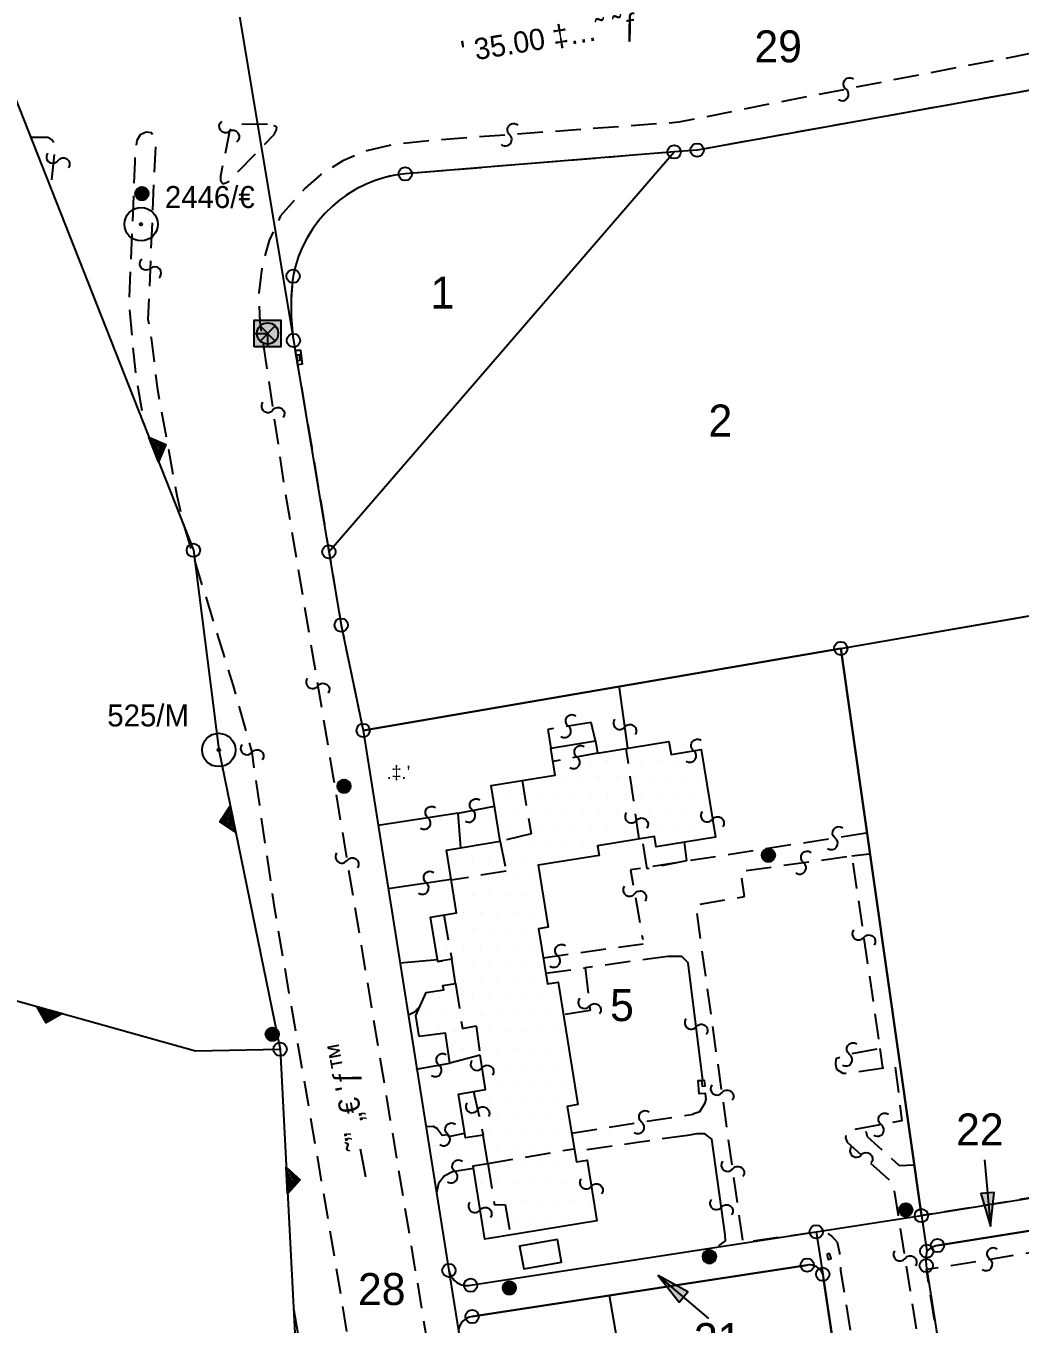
# Model space of a CAD drawing. Extents: x 160399 to 161261, y 619805 to 620526.
# Drawn here: x 160694.3 to 160787.6, y 620161.2 to 620282.9 of the extents above; entities that cross this region are included whole.
import ezdxf
from ezdxf.enums import TextEntityAlignment as Align

# ---------------------------------------------------------------- set-up
doc = ezdxf.new("R2010")
doc.units = 0
doc.header["$LTSCALE"] = 0.3749999999999999
doc.header["$MEASUREMENT"] = 0
doc.linetypes.add('HIDDEN', pattern=[9.524999999999999, 6.35, -3.175])
doc.layers.get('0').update_dxf_attribs({"linetype": 'CONTINUOUS'})
for name, color, linetype in [('FNCP002', 251, 'CONTINUOUS'), ('PCLP001', 7, 'CONTINUOUS'), ('PCLP004', 7, 'CONTINUOUS'), ('PCLP007', 7, 'CONTINUOUS'), ('PCLS001', 2, 'CONTINUOUS'), ('PCLS002', 2, 'CONTINUOUS'), ('PH-BLDH001', 3, 'CONTINUOUS'), ('PH-BLDP001', 3, 'CONTINUOUS'), ('PH-BLDP008', 3, 'CONTINUOUS'), ('PH-BLDP030', 3, 'HIDDEN'), ('PH-BLDP031', 3, 'HIDDEN'), ('PH-ELCS001', 3, 'CONTINUOUS'), ('PH-ELCS102', 3, 'CONTINUOUS'), ('PH-FNCP000', 3, 'CONTINUOUS'), ('PH-FNCP006', 3, 'CONTINUOUS'), ('PH-FNCP007', 3, 'CONTINUOUS'), ('PH-LGTS008', 3, 'CONTINUOUS'), ('PH-PHNS001', 3, 'CONTINUOUS'), ('PH-PHNS006', 3, 'CONTINUOUS'), ('PH-RODP021', 3, 'HIDDEN'), ('PH-RODP023', 3, 'HIDDEN'), ('PH-RODP026', 3, 'HIDDEN'), ('PH-RODP028', 3, 'HIDDEN'), ('RODP021', 251, 'HIDDEN'), ('RODS001', 7, 'CONTINUOUS'), ('SRVS002', 6, 'CONTINUOUS'), ('SRVS007', 2, 'CONTINUOUS'), ('UD_PCLS008', 11, 'CONTINUOUS')]:
    doc.layers.add(name, color=color, linetype=linetype)
doc.styles.add('HEBTXT', font='hebtxt')

# ---------------------------------------------------------------- blocks, each defined once
blk = doc.blocks.new('*X11')
at = {"color": 0}
for p, q in [((160747.86875, 620215.6124999999), (160747.86875, 620215.6124999999)), ((160755.80625, 620215.6124999999), (160755.80625, 620215.6124999999)), ((160745.4875, 620214.025), (160745.4875, 620214.025)), ((160747.075, 620214.025), (160747.075, 620214.025)), ((160748.6625, 620214.025), (160748.6625, 620214.025)), ((160750.25, 620214.025), (160750.25, 620214.025)), ((160751.8375, 620214.025), (160751.8375, 620214.025)), ((160753.425, 620214.025), (160753.425, 620214.025)), ((160755.0125, 620214.025), (160755.0125, 620214.025)), ((160756.6, 620214.025), (160756.6, 620214.025)), ((160758.1875, 620214.025), (160758.1875, 620214.025)), ((160744.69375, 620212.4375), (160744.69375, 620212.4375)), ((160746.28125, 620212.4375), (160746.28125, 620212.4375)), ((160747.86875, 620212.4375), (160747.86875, 620212.4375)), ((160749.45625, 620212.4375), (160749.45625, 620212.4375)), ((160751.04375, 620212.4375), (160751.04375, 620212.4375)), ((160752.63125, 620212.4375), (160752.63125, 620212.4375)), ((160754.21875, 620212.4375), (160754.21875, 620212.4375)), ((160755.80625, 620212.4375), (160755.80625, 620212.4375)), ((160757.39375, 620212.4375), (160757.39375, 620212.4375)), ((160758.98125, 620212.4375), (160758.98125, 620212.4375)), ((160740.725, 620210.85), (160740.725, 620210.85)), ((160742.3125, 620210.85), (160742.3125, 620210.85)), ((160743.9, 620210.85), (160743.9, 620210.85)), ((160745.4875, 620210.85), (160745.4875, 620210.85)), ((160747.075, 620210.85), (160747.075, 620210.85)), ((160748.6625, 620210.85), (160748.6625, 620210.85)), ((160750.25, 620210.85), (160750.25, 620210.85)), ((160751.8375, 620210.85), (160751.8375, 620210.85)), ((160753.425, 620210.85), (160753.425, 620210.85)), ((160755.0125, 620210.85), (160755.0125, 620210.85)), ((160756.5999999999, 620210.85), (160756.5999999999, 620210.85)), ((160758.1874999999, 620210.85), (160758.1874999999, 620210.85)), ((160739.93125, 620209.2625), (160739.93125, 620209.2625)), ((160741.51875, 620209.2625), (160741.51875, 620209.2625)), ((160743.10625, 620209.2625), (160743.10625, 620209.2625)), ((160744.69375, 620209.2625), (160744.69375, 620209.2625)), ((160746.28125, 620209.2625), (160746.28125, 620209.2625)), ((160747.86875, 620209.2625), (160747.86875, 620209.2625)), ((160749.45625, 620209.2625), (160749.45625, 620209.2625)), ((160751.04375, 620209.2625), (160751.04375, 620209.2625)), ((160752.6312499999, 620209.2625), (160752.6312499999, 620209.2625)), ((160754.2187499999, 620209.2625), (160754.2187499999, 620209.2625)), ((160755.8062499999, 620209.2625), (160755.8062499999, 620209.2625)), ((160757.3937499999, 620209.2625), (160757.3937499999, 620209.2625)), ((160758.9812499999, 620209.2625), (160758.9812499999, 620209.2625)), ((160740.725, 620207.6749999999), (160740.725, 620207.6749999999)), ((160742.3125, 620207.6749999999), (160742.3125, 620207.6749999999)), ((160743.9, 620207.6749999999), (160743.9, 620207.6749999999)), ((160745.4875, 620207.6749999999), (160745.4875, 620207.6749999999)), ((160747.075, 620207.6749999999), (160747.075, 620207.6749999999)), ((160748.6624999999, 620207.6749999999), (160748.6624999999, 620207.6749999999)), ((160750.2499999999, 620207.6749999999), (160750.2499999999, 620207.6749999999)), ((160751.8374999999, 620207.6749999999), (160751.8374999999, 620207.6749999999)), ((160753.4249999999, 620207.6749999999), (160753.4249999999, 620207.6749999999)), ((160755.0124999999, 620207.6749999999), (160755.0124999999, 620207.6749999999)), ((160756.5999999999, 620207.6749999999), (160756.5999999999, 620207.6749999999)), ((160758.1874999999, 620207.6749999999), (160758.1874999999, 620207.6749999999)), ((160759.7749999999, 620207.6749999999), (160759.7749999999, 620207.6749999999)), ((160738.34375, 620206.0875), (160738.34375, 620206.0875)), ((160739.93125, 620206.0875), (160739.93125, 620206.0875)), ((160741.51875, 620206.0875), (160741.51875, 620206.0875)), ((160743.10625, 620206.0875), (160743.10625, 620206.0875)), ((160744.69375, 620206.0875), (160744.69375, 620206.0875)), ((160746.28125, 620206.0875), (160746.28125, 620206.0875)), ((160747.86875, 620206.0875), (160747.86875, 620206.0875)), ((160749.45625, 620206.0875), (160749.45625, 620206.0875)), ((160755.80625, 620206.0875), (160755.80625, 620206.0875)), ((160735.9625, 620204.5), (160735.9625, 620204.5)), ((160737.55, 620204.5), (160737.55, 620204.5)), ((160739.1375, 620204.5), (160739.1375, 620204.5)), ((160740.725, 620204.5), (160740.725, 620204.5)), ((160742.3125, 620204.5), (160742.3125, 620204.5)), ((160743.9, 620204.5), (160743.9, 620204.5)), ((160745.4875, 620204.5), (160745.4875, 620204.5)), ((160736.75625, 620202.9125), (160736.75625, 620202.9125)), ((160738.34375, 620202.9125), (160738.34375, 620202.9125)), ((160739.93125, 620202.9125), (160739.93125, 620202.9125)), ((160741.51875, 620202.9125), (160741.51875, 620202.9125)), ((160743.10625, 620202.9125), (160743.10625, 620202.9125)), ((160735.9625, 620201.325), (160735.9625, 620201.325)), ((160737.55, 620201.325), (160737.55, 620201.325)), ((160739.1375, 620201.325), (160739.1375, 620201.325)), ((160740.725, 620201.325), (160740.725, 620201.325)), ((160742.3125, 620201.325), (160742.3125, 620201.325)), ((160743.9, 620201.325), (160743.9, 620201.325)), ((160736.75625, 620199.7374999999), (160736.75625, 620199.7374999999)), ((160738.34375, 620199.7374999999), (160738.34375, 620199.7374999999)), ((160739.93125, 620199.7374999999), (160739.93125, 620199.7374999999)), ((160741.51875, 620199.7374999999), (160741.51875, 620199.7374999999)), ((160743.10625, 620199.7374999999), (160743.10625, 620199.7374999999)), ((160734.375, 620198.15), (160734.375, 620198.15)), ((160735.9625, 620198.15), (160735.9625, 620198.15)), ((160737.55, 620198.15), (160737.55, 620198.15)), ((160739.1375, 620198.15), (160739.1375, 620198.15)), ((160740.725, 620198.15), (160740.725, 620198.15)), ((160742.3125, 620198.15), (160742.3125, 620198.15)), ((160735.16875, 620196.5625), (160735.16875, 620196.5625)), ((160736.75625, 620196.5625), (160736.75625, 620196.5625)), ((160738.34375, 620196.5625), (160738.34375, 620196.5625)), ((160739.93125, 620196.5625), (160739.93125, 620196.5625)), ((160741.51875, 620196.5625), (160741.51875, 620196.5625)), ((160743.10625, 620196.5625), (160743.10625, 620196.5625)), ((160735.9625, 620194.975), (160735.9625, 620194.975)), ((160737.55, 620194.975), (160737.55, 620194.975)), ((160739.1375, 620194.975), (160739.1375, 620194.975)), ((160740.725, 620194.975), (160740.725, 620194.975)), ((160742.3125, 620194.975), (160742.3125, 620194.975)), ((160743.9, 620194.975), (160743.9, 620194.975)), ((160736.75625, 620193.3875), (160736.75625, 620193.3875)), ((160738.34375, 620193.3875), (160738.34375, 620193.3875)), ((160739.93125, 620193.3875), (160739.93125, 620193.3875)), ((160741.51875, 620193.3875), (160741.51875, 620193.3875)), ((160743.10625, 620193.3875), (160743.10625, 620193.3875)), ((160734.375, 620191.7999999999), (160734.375, 620191.7999999999)), ((160735.9625, 620191.7999999999), (160735.9625, 620191.7999999999)), ((160737.55, 620191.7999999999), (160737.55, 620191.7999999999)), ((160739.1375, 620191.7999999999), (160739.1375, 620191.7999999999)), ((160740.7249999999, 620191.7999999999), (160740.7249999999, 620191.7999999999)), ((160742.3124999999, 620191.7999999999), (160742.3124999999, 620191.7999999999)), ((160743.8999999999, 620191.7999999999), (160743.8999999999, 620191.7999999999)), ((160745.4874999999, 620191.7999999999), (160745.4874999999, 620191.7999999999)), ((160733.58125, 620190.2125), (160733.58125, 620190.2125)), ((160735.16875, 620190.2125), (160735.16875, 620190.2125)), ((160736.75625, 620190.2125), (160736.75625, 620190.2125)), ((160738.34375, 620190.2125), (160738.34375, 620190.2125)), ((160739.93125, 620190.2125), (160739.93125, 620190.2125)), ((160741.51875, 620190.2125), (160741.51875, 620190.2125)), ((160743.10625, 620190.2125), (160743.10625, 620190.2125)), ((160744.69375, 620190.2125), (160744.69375, 620190.2125)), ((160732.7875, 620188.625), (160732.7875, 620188.625)), ((160734.375, 620188.625), (160734.375, 620188.625)), ((160735.9625, 620188.625), (160735.9625, 620188.625)), ((160737.55, 620188.625), (160737.55, 620188.625)), ((160739.1375, 620188.625), (160739.1375, 620188.625)), ((160740.725, 620188.625), (160740.725, 620188.625)), ((160742.3125, 620188.625), (160742.3125, 620188.625)), ((160743.9, 620188.625), (160743.9, 620188.625)), ((160745.4875, 620188.625), (160745.4875, 620188.625)), ((160736.75625, 620187.0375), (160736.75625, 620187.0375)), ((160738.34375, 620187.0375), (160738.34375, 620187.0375)), ((160739.93125, 620187.0375), (160739.93125, 620187.0375)), ((160741.51875, 620187.0375), (160741.51875, 620187.0375)), ((160743.10625, 620187.0375), (160743.10625, 620187.0375)), ((160744.69375, 620187.0375), (160744.69375, 620187.0375)), ((160746.28125, 620187.0375), (160746.28125, 620187.0375)), ((160739.1375, 620185.45), (160739.1375, 620185.45)), ((160740.725, 620185.45), (160740.725, 620185.45)), ((160742.3125, 620185.45), (160742.3125, 620185.45)), ((160743.9, 620185.45), (160743.9, 620185.45)), ((160745.4875, 620185.45), (160745.4875, 620185.45)), ((160739.93125, 620183.8624999999), (160739.93125, 620183.8624999999)), ((160741.51875, 620183.8624999999), (160741.51875, 620183.8624999999)), ((160743.10625, 620183.8624999999), (160743.10625, 620183.8624999999)), ((160744.6937499999, 620183.8624999999), (160744.6937499999, 620183.8624999999)), ((160746.2812499999, 620183.8624999999), (160746.2812499999, 620183.8624999999)), ((160737.55, 620182.275), (160737.55, 620182.275)), ((160739.1375, 620182.275), (160739.1375, 620182.275)), ((160740.725, 620182.275), (160740.725, 620182.275)), ((160742.3125, 620182.275), (160742.3125, 620182.275)), ((160743.9, 620182.275), (160743.9, 620182.275)), ((160745.4875, 620182.275), (160745.4875, 620182.275)), ((160747.075, 620182.275), (160747.075, 620182.275)), ((160736.75625, 620180.6875), (160736.75625, 620180.6875)), ((160738.34375, 620180.6875), (160738.34375, 620180.6875)), ((160739.93125, 620180.6875), (160739.93125, 620180.6875)), ((160741.51875, 620180.6875), (160741.51875, 620180.6875)), ((160743.10625, 620180.6875), (160743.10625, 620180.6875)), ((160744.69375, 620180.6875), (160744.69375, 620180.6875)), ((160746.28125, 620180.6875), (160746.28125, 620180.6875)), ((160737.55, 620179.1), (160737.55, 620179.1)), ((160739.1375, 620179.1), (160739.1375, 620179.1)), ((160740.725, 620179.1), (160740.725, 620179.1)), ((160742.3125, 620179.1), (160742.3125, 620179.1)), ((160743.9, 620179.1), (160743.9, 620179.1)), ((160745.4875, 620179.1), (160745.4875, 620179.1)), ((160739.93125, 620177.5125), (160739.93125, 620177.5125)), ((160741.51875, 620177.5125), (160741.51875, 620177.5125)), ((160743.10625, 620177.5125), (160743.10625, 620177.5125)), ((160744.69375, 620177.5125), (160744.69375, 620177.5125)), ((160746.28125, 620177.5125), (160746.28125, 620177.5125)), ((160739.1375, 620175.9249999999), (160739.1375, 620175.9249999999)), ((160740.725, 620175.9249999999), (160740.725, 620175.9249999999)), ((160742.3125, 620175.9249999999), (160742.3125, 620175.9249999999)), ((160743.9, 620175.9249999999), (160743.9, 620175.9249999999)), ((160745.4875, 620175.9249999999), (160745.4875, 620175.9249999999)), ((160747.075, 620175.9249999999), (160747.075, 620175.9249999999)), ((160738.34375, 620174.3375), (160738.34375, 620174.3375)), ((160739.93125, 620174.3375), (160739.93125, 620174.3375)), ((160741.51875, 620174.3375), (160741.51875, 620174.3375)), ((160743.10625, 620174.3375), (160743.10625, 620174.3375)), ((160744.69375, 620174.3375), (160744.69375, 620174.3375)), ((160746.28125, 620174.3375), (160746.28125, 620174.3375)), ((160747.86875, 620174.3375), (160747.86875, 620174.3375)), ((160739.1375, 620172.75), (160739.1375, 620172.75)), ((160740.725, 620172.75), (160740.725, 620172.75)), ((160742.3125, 620172.75), (160742.3125, 620172.75)), ((160743.9, 620172.75), (160743.9, 620172.75)), ((160745.4875, 620172.75), (160745.4875, 620172.75)), ((160747.075, 620172.75), (160747.075, 620172.75)), ((160748.6625, 620172.75), (160748.6625, 620172.75)), ((160739.93125, 620171.1625), (160739.93125, 620171.1625)), ((160741.51875, 620171.1625), (160741.51875, 620171.1625)), ((160743.10625, 620171.1625), (160743.10625, 620171.1625)), ((160744.69375, 620171.1625), (160744.69375, 620171.1625)), ((160746.28125, 620171.1625), (160746.28125, 620171.1625)), ((160747.86875, 620171.1625), (160747.86875, 620171.1625)), ((160739.1375, 620169.575), (160739.1375, 620169.575)), ((160740.725, 620169.575), (160740.725, 620169.575))]:
    blk.add_line(p, q, dxfattribs=at)
blk = doc.blocks.new('*X10')
at = {"color": 0}
for p, q in [((-0.5, 0), (0.5, 0)), ((-0.4989909192560522, 0.03175), (0.4989909192560522, 0.03175)), ((-0.4959513585020209, 0.0635), (0.4959513585020208, 0.0635)), ((-0.4908435977987285, 0.09525), (0.4908435977987285, 0.09525)), ((-0.4836021091765419, 0.127), (0.4836021091765419, 0.127)), ((-0.4741291358902129, 0.15875), (0.4741291358902129, 0.15875)), ((-0.4622875187586185, 0.1905), (0.4622875187586185, 0.1905)), ((-0.4478894255282212, 0.22225), (0.4478894255282212, 0.22225)), ((-0.4306785344082057, 0.254), (0.4306785344082057, 0.254)), ((-0.4103010327795922, 0.28575), (0.4103010327795922, 0.28575)), ((-0.3862560679135021, 0.3175), (0.3862560679135021, 0.3175)), ((-0.3578050272145432, 0.34925), (0.3578050272145432, 0.34925)), ((-0.3237885112229895, 0.381), (0.3237885112229895, 0.381)), ((-0.2822010586443644, 0.41275), (0.2822010586443644, 0.41275)), ((-0.2289535979188796, 0.4445), (0.2289535979188796, 0.4445)), ((-0.1522692927021072, 0.47625), (0.1522692927021072, 0.47625)), ((-0.4989909192560522, -0.03175), (0.4989909192560522, -0.03175)), ((-0.4959513585020209, -0.0635), (0.4959513585020208, -0.0635)), ((-0.4908435977987285, -0.09525), (0.4908435977987285, -0.09525)), ((-0.4836021091765419, -0.127), (0.4836021091765419, -0.127)), ((-0.4741291358902129, -0.15875), (0.4741291358902129, -0.15875)), ((-0.4622875187586185, -0.1905), (0.4622875187586185, -0.1905)), ((-0.4478894255282212, -0.22225), (0.4478894255282212, -0.22225)), ((-0.4306785344082057, -0.254), (0.4306785344082057, -0.254)), ((-0.4103010327795922, -0.28575), (0.4103010327795922, -0.28575)), ((-0.3862560679135021, -0.3175), (0.3862560679135021, -0.3175)), ((-0.3578050272145432, -0.34925), (0.3578050272145432, -0.34925)), ((-0.3237885112229895, -0.381), (0.3237885112229895, -0.381)), ((-0.2822010586443644, -0.41275), (0.2822010586443644, -0.41275)), ((-0.2289535979188796, -0.4445), (0.2289535979188796, -0.4445)), ((-0.1522692927021072, -0.47625), (0.1522692927021072, -0.47625))]:
    blk.add_line(p, q, dxfattribs=at)
blk = doc.blocks.new('LGTS008')
blk.add_circle((0, 0), 0.5)
blk.add_blockref('*X10', (0, 0))
at = {"style": 'HEBTXT', "flags": 8}
blk.add_attdef('DESC', text='', height=1.5, dxfattribs=at).set_placement((-3.815126273058195, -0.6481117895361033), align=Align.CENTER)
at = {"style": 'HEBTXT', "flags": 9}
blk.add_attdef('ID', (0, -2.842750834517413), '', height=1.5, dxfattribs=at)
blk = doc.blocks.new('*X8')
at = {"color": 0}
for p, q in [((-0.5, 0), (0.5, 0)), ((-0.4989909192560522, 0.03175), (0.4989909192560522, 0.03175)), ((-0.4959513585020209, 0.0635), (0.4959513585020208, 0.0635)), ((-0.4908435977987285, 0.09525), (0.4908435977987285, 0.09525)), ((-0.4836021091765419, 0.127), (0.4836021091765419, 0.127)), ((-0.4741291358902129, 0.15875), (0.4741291358902129, 0.15875)), ((-0.4622875187586185, 0.1905), (0.4622875187586185, 0.1905)), ((-0.4478894255282212, 0.22225), (0.4478894255282212, 0.22225)), ((-0.4306785344082057, 0.254), (0.4306785344082057, 0.254)), ((-0.4103010327795922, 0.28575), (0.4103010327795922, 0.28575)), ((-0.3862560679135021, 0.3175), (0.3862560679135021, 0.3175)), ((-0.3578050272145432, 0.34925), (0.3578050272145432, 0.34925)), ((-0.3237885112229895, 0.381), (0.3237885112229895, 0.381)), ((-0.2822010586443644, 0.41275), (0.2822010586443644, 0.41275)), ((-0.2289535979188796, 0.4445), (0.2289535979188796, 0.4445)), ((-0.1522692927021072, 0.47625), (0.1522692927021072, 0.47625)), ((-0.4989909192560522, -0.03175), (0.4989909192560522, -0.03175)), ((-0.4959513585020209, -0.0635), (0.4959513585020208, -0.0635)), ((-0.4908435977987285, -0.09525), (0.4908435977987285, -0.09525)), ((-0.4836021091765419, -0.127), (0.4836021091765419, -0.127)), ((-0.4741291358902129, -0.15875), (0.4741291358902129, -0.15875)), ((-0.4622875187586185, -0.1905), (0.4622875187586185, -0.1905)), ((-0.4478894255282212, -0.22225), (0.4478894255282212, -0.22225)), ((-0.4306785344082057, -0.254), (0.4306785344082057, -0.254)), ((-0.4103010327795922, -0.28575), (0.4103010327795922, -0.28575)), ((-0.3862560679135021, -0.3175), (0.3862560679135021, -0.3175)), ((-0.3578050272145432, -0.34925), (0.3578050272145432, -0.34925)), ((-0.3237885112229895, -0.381), (0.3237885112229895, -0.381)), ((-0.2822010586443644, -0.41275), (0.2822010586443644, -0.41275)), ((-0.2289535979188796, -0.4445), (0.2289535979188796, -0.4445)), ((-0.1522692927021072, -0.47625), (0.1522692927021072, -0.47625))]:
    blk.add_line(p, q, dxfattribs=at)
blk = doc.blocks.new('ELCS102')
blk.add_circle((0, 0), 0.5)
blk.add_blockref('*X8', (0, 0))
at = {"style": 'HEBTXT', "flags": 8}
blk.add_attdef('DESC', text='', height=1.5, dxfattribs=at).set_placement((-3.815126273058195, -0.6481117895361033), align=Align.CENTER)
at = {"style": 'HEBTXT', "flags": 9}
blk.add_attdef('ID', (0, -2.842750834517413), '', height=1.5, dxfattribs=at)
blk = doc.blocks.new('PHNS006')
at = {"layer": 'PH-PHNS006', "flags": 128}
blk.add_lwpolyline([(-0.5, -0.3125), (0.5, -0.3125), (0.5, 0.25), (-0.5, 0.25), (-0.5, -0.3125)], dxfattribs=at)
blk = doc.blocks.new('PHNS001')
at = {"layer": 'PH-PHNS001', "flags": 128}
blk.add_lwpolyline([(-0.5, -0.3125), (0.5, -0.3125), (0.5, 0.25), (-0.5, 0.25), (-0.5, -0.3125)], dxfattribs=at)
blk = doc.blocks.new('ELCS001')
for p, q in [((0.5656850000086706, -0.5656850000377744), (-0.5656850000086706, 0.5656850000377744)), ((-0.5656850000086706, -0.5656850000377744), (0.5656850000086706, 0.5656850000377744))]:
    blk.add_line(p, q)
for points in [[(-1, -1), (-1, 1), (1, 1), (1, -1)], [(-1, -1), (-1, 0), (0, 0), (0, -1)]]:
    blk.add_lwpolyline(points, close=True)
blk.add_circle((0, 0), 0.8)
blk.add_solid([(-1, -1), (1, -1), (-1, 1), (1, 1)])
at = {"style": 'HEBTXT', "flags": 8}
blk.add_attdef('DESC', text='', height=1.5, dxfattribs=at).set_placement((-1.473001449834555, 2.18139922444243), align=Align.CENTER)
at = {"style": 'HEBTXT'}
blk.add_attdef('POLE_NUM', (1.279904694791185, 1.919782298966311), '', height=1.5, dxfattribs=at)
at = {"style": 'HEBTXT', "flags": 1}
blk.add_attdef('NOTE', (1.5, -3.645046143908985), '', height=1.5, dxfattribs=at)
blk = doc.blocks.new('PCLS010')
blk.add_lwpolyline([(0.7499960592755787, -0.002431269442663295), (5.749996059275579, -0.002431269442663295), (3.249996059275579, 0.4975687305573367), (3.249996059275579, -0.5024312694426633), (5.749996059275579, -0.002431269442663295)])
blk.add_solid([(3.249996059275579, -0.5024312694426633), (3.249996059275579, 0.4975687305573367), (5.749996059275579, -0.002431269442663295)])
blk = doc.blocks.new('SRVS002')
for radius in [1.25, 0.1]:
    blk.add_circle((0, 0), radius)
blk = doc.blocks.new('PCLS002')
blk.add_lwpolyline([(-0.8485281374238571, -0.8485281374238571, 1), (0, 0, -1), (0.8485281374238571, 0.8485281374238571, -1)], format="xyb")
blk = doc.blocks.new('PCLS008')
at = {"style": 'HEBTXT', "flags": 1}
blk.add_attdef('CAPTION', text='', height=1.5, dxfattribs=at).set_placement((-0.1651017121039331, -14.19119258294813), align=Align.CENTER)
blk = doc.blocks.new('SRVS007')
blk.add_circle((0, 0), 0.5)
at = {"style": 'HEBTXT'}
blk.add_attdef('NAME', text='', height=1.8, dxfattribs=at).set_placement((-0.01061771158461622, -2.996116567604858), align=Align.CENTER)
for tag, flags, p in [('KIND', 1, (1.110223024625157e-16, -6.042079831357224, -0.001)), ('HEIGHT', 1, (1.040834085586084e-16, -7.999999999999998, -0.001)), ('SOURCE-CODE', 9, (1.110223024625157e-16, -9.957920168642774, -0.001)), ('MARK-CODE', 9, (1.110223024625157e-16, -11.91584033728554, -0.0009999999999999998))]:
    blk.add_attdef(tag, text='', height=1.8, dxfattribs=dict(at, flags=flags)).set_placement(p, align=Align.CENTER)
blk = doc.blocks.new('SU93_41L')
for points in [[(-1, 0), (0, 1), (1, 0)], [(-0.7585786437626905, 0.09999999999999998), (-7.317459302679231e-17, 0.8585786437626906), (0.7585786437626905, 0.09999999999999999)], [(-0.5171572875253809, 0.2), (-1.00281491009582e-16, 0.7171572875253809), (0.5171572875253808, 0.2)], [(-0.2757359312880714, 0.3), (-1.006676197321423e-16, 0.5757359312880714), (0.2757359312880712, 0.3)], [(-0.03431457505076198, 0.4), (-1.236166001407265e-16, 0.4343145750507619), (0.03431457505076168, 0.4000000000000001)]]:
    blk.add_lwpolyline(points, close=True)
blk = doc.blocks.new('SU93_41R')
for points in [[(1, 0), (0, -1), (-1, 0)], [(0.7585786437626905, -0.09999999999999998), (7.317459302679231e-17, -0.8585786437626906), (-0.7585786437626905, -0.09999999999999999)], [(0.5171572875253809, -0.2), (1.00281491009582e-16, -0.7171572875253809), (-0.5171572875253808, -0.2)], [(0.2757359312880714, -0.3), (1.006676197321423e-16, -0.5757359312880714), (-0.2757359312880712, -0.3)], [(0.03431457505076198, -0.4), (1.236166001407265e-16, -0.4343145750507619), (-0.03431457505076168, -0.4000000000000001)]]:
    blk.add_lwpolyline(points, close=True)
blk = doc.blocks.new('RODS001')
blk.add_circle((0, 0), 0.001)

msp = doc.modelspace()

# ---------------------------------------------------------------- linework, layer by layer
at = {"layer": 'FNCP002', "flags": 128}
for points in [[(160770.76, 620224.55), (160797.54, 620229.18)], [(160778.32, 620171.34), (160770.76, 620224.55)], [(160736.03, 620164.81), (160758.9, 620168.36)]]:
    msp.add_lwpolyline(points, dxfattribs=at)
for points in [[(160770.76, 620224.55), (160725.95, 620216.86), (160734, 620166.2, 0.2326027866390339)], [(160813.01, 620173.85), (160779.83, 620168.53, 0.1616538981754259)], [(160779.83, 620168.53, 0.1512637142981718), (160778.83, 620168.01, 0.0784771991892039), (160778.78, 620166.66, 0.7635226683468019)], [(160771.2, 620151.62), (160769.13, 620165.42, 0.4755268452306069), (160767.61, 620166.7), (160736.17, 620161.87, 0.367679005145347), (160734.9, 620160.54), (160741.5, 620119.95), (160747.19, 620080.19), (160748.05, 620076.67, 0.1087281700377174)], [(160734, 620166.2, 0.4166901778904316), (160736.03, 620164.81, -1.035224783564615)]]:
    msp.add_lwpolyline(points, format="xyb", dxfattribs=at)
at = {"layer": 'PCLP001', "flags": 128}
msp.add_lwpolyline([(160685.4445468177, 620296.0361275654), (160710.0189877879, 620233.7519359178), (160712.4, 620215.0199999999), (160718.1607802073, 620186.9515514701), (160719.8241622198, 620154.8591664054)], dxfattribs=at)
at = {"layer": 'PCLP004'}
for p, q in [((160712.8107588627, 620293.0420656329), (160719.4110011361, 620253.4339928497)), ((160790.01, 620277.17), (160757.28, 620271.29)), ((160722.7375351402, 620233.6084743314), (160755.1224907225, 620271.114278828)), ((160755.1224907225, 620271.114278828), (160729.9, 620269.06)), ((160757.28, 620271.29), (160755.1224907225, 620271.114278828)), ((160719.4110011361, 620253.4339928497), (160722.7375351402, 620233.6084743314)), ((160722.7375351402, 620233.6084743314), (160723.89, 620226.74)), ((160770.76, 620224.55), (160797.54, 620229.18)), ((160723.89, 620226.74), (160725.95, 620216.86)), ((160725.95, 620216.86), (160770.76, 620224.55)), ((160770.76, 620224.55), (160778.32, 620171.34)), ((160725.95, 620216.86), (160734, 620166.2)), ((160778.32, 620171.34), (160792.27, 620173.61)), ((160768.4538921311, 620169.8260452395), (160778.32, 620171.34)), ((160778.32, 620171.34), (160778.8299999955, 620168.0099999876)), ((160779.8299999941, 620168.5300000006), (160792.7523064239, 620170.6019309878)), ((160736.03, 620164.81), (160768.4538921311, 620169.8260452395)), ((160768.4538921311, 620169.8260452395), (160769.0645987501, 620165.8462054607)), ((160736.17, 620161.87), (160767.61, 620166.7)), ((160734, 620166.2), (160734.9000000001, 620160.54)), ((160769.0645987501, 620165.8462054607), (160771.2, 620151.62)), ((160778.7800000035, 620166.6599999873), (160785.1605563859, 620126.235380228))]:
    msp.add_line(p, q, dxfattribs=at)
for centre, radius, start, end in [((160731.0318724936, 620257.2555730712), 11.85856780815561, 95.4770856600833, 169.2867887574936), ((160740.7186757952, 620256.556694683), 21.53527956906463, 172.2520062965839, 188.3375112361124), ((160783.0791261422, 620167.1766990446), 4.330065065552094, 168.9044727028083, 186.8533351839449), ((160780.1697619384, 620166.6550732222), 1.905462831681286, 100.2713029096372, 134.6775615889408), ((160767.8492307694, 620165.4415865386), 1.280951131325937, 18.4135733305041, 100.7637768622222), ((160735.7041531127, 620166.5114610208), 1.732381539687661, 190.3573984925284, 280.8414489438647), ((160736.3170681666, 620160.4582131042), 1.41942639289813, 95.94714535860099, 176.6968059604548)]:
    msp.add_arc(centre, radius, start, end, dxfattribs=at)
at = {"layer": 'PCLP007'}
msp.add_lwpolyline([(160686.9678730328, 620193.3149142077), (160710.2310307151, 620186.7904890301), (160718.1607802073, 620186.9515514701)], dxfattribs=at)
at = {"layer": 'PH-BLDP001'}
for points in [[(160731.204, 620188.1390000001), (160730.884, 620190.115), (160731.856, 620192.263), (160733.504, 620192.53), (160733.439, 620192.932), (160734.621, 620193.1240000001), (160734.254, 620195.388), (160732.952, 620195.177), (160732.275, 620199.351), (160734.709, 620199.745), (160733.755, 620205.632), (160738.816, 620206.452), (160737.967, 620211.6880000001), (160743.972, 620212.662), (160743.561, 620215.1980000001), (160747.753, 620215.878), (160747.941, 620214.719), (160754.638, 620215.805), (160754.832, 620214.6070000001), (160757.656, 620215.0650000001), (160758.991, 620206.8350000001), (160753.443, 620205.935), (160753.285, 620206.9110000001), (160747.93, 620206.0430000001), (160748.077, 620205.136), (160742.361, 620204.2100000001), (160743.305, 620198.388), (160742.396, 620198.24), (160743.233, 620193.077), (160744.235, 620193.24), (160746.098, 620181.7540000001), (160745.103, 620181.5920000001), (160745.95, 620176.3740000001), (160746.956, 620176.537), (160747.88, 620170.841), (160737.371, 620169.137), (160736.257, 620176.007), (160737.653, 620176.234), (160737.22, 620178.9040000001), (160735.562, 620178.635), (160734.895, 620182.7490000001), (160737.44, 620183.162), (160736.917, 620186.3890000001)], [(160736.925, 620186.392), (160734.074, 620185.6460000001), (160733.676, 620188.464), (160731.204, 620188.1390000001)]]:
    msp.add_lwpolyline(points, dxfattribs=at)
at = {"layer": 'PH-BLDP008'}
msp.add_lwpolyline([(160735.1, 620205.8500000001), (160734.856, 620209.0900000001), (160738.283, 620209.74)], dxfattribs=at)
msp.add_lwpolyline([(160744.17, 620169.1140000001), (160740.631, 620168.483), (160741.013, 620166.3400000001), (160744.553, 620166.9720000001)], close=True, dxfattribs=at)
at = {"layer": 'PH-BLDP030'}
for points in [[(160747.941, 620214.719), (160743.767, 620213.927)], [(160751.86, 620206.68), (160750.624, 620215.1540000001)], [(160740.853, 620212.1560000001), (160741.699, 620207.1540000001), (160738.816, 620206.452)], [(160738.815, 620206.449), (160739.353, 620203.6510000001), (160734.213, 620202.809)], [(160733.517, 620199.552), (160734.254, 620195.388)], [(160734.621, 620193.1240000001), (160735.263, 620188.887), (160736.548, 620189.15), (160736.917, 620186.3890000001)], [(160736.292, 620182.9750000001), (160737.22, 620178.9040000001)], [(160737.653, 620176.234), (160745.747, 620177.622)], [(160737.653, 620176.234), (160738.27, 620172.349), (160739.274, 620172.3770000001), (160739.753, 620169.523)]]:
    msp.add_lwpolyline(points, dxfattribs=at)
at = {"layer": 'PH-BLDP031'}
for points in [[(160747.753, 620215.878), (160747.346, 620217.6020000001), (160743.27, 620216.956), (160743.561, 620215.1980000001)], [(160756.08, 620206.363), (160756.288, 620204.6170000001), (160752.587, 620203.8570000001), (160752.136, 620206.7250000001)], [(160743.067, 620194.1000000001), (160746.764, 620194.588), (160747.243, 620190.5920000001), (160744.733, 620190.169)]]:
    msp.add_lwpolyline(points, dxfattribs=at)
at = {"layer": 'PH-FNCP000'}
for points in [[(160719.573, 620252.5260000001), (160720.068, 620252.5260000001), (160720.216, 620251.221), (160719.808, 620251.16)], [(160750.778, 620215.179), (160749.994, 620220.844)], [(160729.4171329533, 620195.04075088), (160732.92, 620195.3770000001)], [(160732.952, 620195.177), (160733.387, 620195.248)], [(160756.871, 620180.9010000001), (160757.527, 620181.0950000001), (160757.862, 620181.618), (160758.049, 620181.926), (160758.135, 620182.261), (160758.068, 620182.7960000001), (160757.472, 620182.782), (160757.371, 620184.0140000001), (160757.826, 620184.0140000001), (160756.457, 620195.045), (160755.841, 620195.647), (160755.111, 620195.6460000001), (160754.549, 620195.652)], [(160731.291, 620191.0160000001), (160730.756, 620190.4160000001), (160730.1933147422, 620190.1561087153)], [(160730.935, 620185.088), (160734.074, 620185.6460000001)], [(160731.8122661258, 620179.9677761577), (160731.857, 620179.707), (160732.506, 620179.741), (160732.908, 620179.507), (160733.377, 620178.905), (160733.879, 620178.9650000001), (160733.953, 620178.778), (160735.492, 620179.0680000001)]]:
    msp.add_lwpolyline(points, dxfattribs=at)
at = {"layer": 'PH-FNCP006'}
for points in [[(160759.2906970147, 620168.5036831133), (160759.306, 620168.506), (160759.948, 620168.9680000001), (160759.921, 620169.53), (160758.668, 620178.513), (160757.998, 620179.0140000001), (160757.248, 620179.013), (160756.371, 620178.872)], [(160736.295, 620175.773), (160734.338, 620175.452), (160733.549, 620175.0560000001), (160733.012, 620174.3570000001), (160732.832, 620173.493), (160732.8505452854, 620173.4337112845)], [(160749.736, 620159.8670000001), (160749.0530366418, 620163.849168797)]]:
    msp.add_lwpolyline(points, dxfattribs=at)
at = {"layer": 'PH-FNCP007'}
for points in [[(160734.856, 620209.0900000001), (160727.3674215197, 620207.939928672)], [(160728.3061447534, 620202.0323859368), (160734.195, 620202.917)]]:
    msp.add_lwpolyline(points, dxfattribs=at)
at = {"layer": 'PH-RODP021', "flags": 128}
msp.add_lwpolyline([(160806.245691188, 620282.8220468708), (160794.42, 620281.2320000001), (160792.78, 620281.143), (160777.902, 620278.2910000001), (160766.296, 620276.0380000001), (160755.581, 620273.8990000001), (160732.106, 620272.1710000001), (160728.645, 620271.7860000001), (160726.281, 620271.219), (160724.04, 620270.278), (160721.98, 620268.9870000001), (160720.496, 620267.7220000001), (160718.195, 620265.116), (160717.139, 620262.819), (160716.452, 620260.385), (160716.151, 620257.875), (160716.263, 620255.187), (160718.52, 620239.926), (160723.117, 620212.598), (160731.524, 620162.0780000001), (160738.579, 620119.001), (160744.217, 620080.8030000001), (160744.614, 620078.1120000001), (160745.121, 620075.8330000001), (160746.003, 620073.672), (160747.74, 620071.0530000001), (160749.426, 620069.299), (160751.373, 620067.8400000001), (160753.529, 620066.714), (160755.778, 620065.966), (160758.804, 620065.6900000001), (160761.841, 620065.809), (160763.49, 620066.04), (160764.526, 620067.52), (160778.776, 620069.4680000001), (160780.205, 620070.113), (160781.429, 620071.0930000001), (160782.37, 620072.3470000001), (160782.962, 620073.7760000001), (160781.469, 620088.763), (160781.036, 620089.731), (160780.279, 620090.4750000001), (160779.304, 620090.892), (160778.455, 620090.949), (160765.644, 620089.0630000001), (160764.04, 620100.515), (160763.05, 620100.287), (160760.517, 620117.997), (160764.352, 620118.657), (160764.693, 620119.052), (160764.759, 620119.802), (160763.909, 620127.5390000001), (160763.613, 620128.2490000001), (160763.151, 620128.402), (160759.56, 620127.878), (160756.207, 620145.8740000001), (160771.44, 620148.6730000001), (160772.828, 620139.403), (160770.05, 620138.9580000001), (160769.408, 620138.6630000001), (160769.201, 620138.148), (160769.215, 620137.5390000001), (160769.59, 620137.084), (160769.978, 620136.7890000001), (160770.788, 620136.797), (160773.787, 620137.221), (160774.516, 620137.865), (160774.857, 620138.186), (160775.024, 620138.829), (160775.11, 620139.4180000001), (160774.982, 620140.201), (160770.775, 620166.1640000001), (160770.666, 620167.831), (160770.451, 620168.8080000001), (160769.928, 620169.4230000001), (160769.419, 620169.7980000001), (160768.489, 620169.797), (160761.588, 620168.807), (160757.161, 620200.473), (160761.719, 620201.28), (160761.362, 620203.643), (160771.803, 620205.0850000001), (160774.431, 620187.02), (160771.185, 620186.388), (160770.301, 620186.0390000001), (160770.255, 620185.5430000001), (160770.349, 620185.081), (160770.945, 620184.721), (160771.481, 620184.694), (160775.858, 620185.381), (160776.492, 620180.241), (160772.048, 620179.42), (160771.245, 620179.145), (160771.205, 620178.6490000001), (160771.36, 620178.228), (160775.661, 620174.376), (160781.545, 620137.55), (160782.418, 620136.978), (160783.721, 620136.782), (160786.566, 620137.24), (160787.142, 620137.537), (160787.449, 620138.419), (160787.214, 620139.2420000001), (160786.728, 620139.6780000001), (160786.08, 620139.755), (160785.754, 620139.636), (160783.124, 620138.997), (160778.794, 620166.305), (160793.82, 620168.7220000001), (160796.838, 620148.3150000001), (160793.505, 620147.836), (160792.992, 620147.591), (160792.762, 620147.071), (160792.81, 620146.738), (160794.318, 620137.3), (160794.617, 620136.7740000001), (160795.176, 620136.544), (160795.617, 620136.626), (160798.609, 620136.983), (160799.175, 620132.4580000001), (160795.14, 620131.685), (160794.553, 620131.4480000001), (160794.221, 620130.91), (160794.204, 620130.5190000001), (160795.039, 620124.381), (160795.083, 620123.795), (160795.487, 620123.368), (160796.305, 620123.378), (160800.442, 620123.724), (160804.031, 620094.005), (160788.83, 620092.0630000001), (160788.108, 620091.55), (160787.681, 620090.7740000001), (160787.607, 620090.1070000001), (160789.219, 620076.6070000001), (160789.582, 620075.202), (160790.31, 620073.947), (160791.348, 620072.934), (160792.621, 620072.2370000001), (160794.034, 620071.908), (160795.241, 620071.9330000001), (160807.624, 620073.517), (160809.004, 620072.327), (160816.668, 620073.579), (160818.945, 620074.407), (160821.058, 620075.594), (160822.951, 620077.106), (160824.574, 620078.905), (160825.885, 620080.944), (160826.848, 620083.167), (160827.438, 620085.517), (160827.64, 620087.932), (160827.558, 620089.5210000001), (160827.395, 620092.4870000001), (160825.17, 620094.513), (160824.131, 620125.044), (160825.22, 620131.8150000001), (160826.696, 620138.511), (160828.553, 620145.113), (160829.693, 620148.572), (160832.331, 620154.733), (160834.44, 620155.0970000001), (160836.812, 620159.39), (160841.211, 620166.2420000001), (160849.335, 620176.157), (160851.997, 620179.0040000001), (160852.242, 620181.7890000001), (160859.654, 620187.513), (160868.324, 620193.2180000001), (160871.19, 620192.3030000001), (160877.572, 620196.5800000001), (160884.423, 620200.937), (160898.172, 620203.1630000001)], dxfattribs=at)
at = {"layer": 'PH-RODP023', "flags": 128}
for points in [[(160742.836, 620195.523), (160752.211, 620196.848)], [(160754.549, 620195.652), (160746.764, 620194.588)], [(160745.509, 620179.0920000001), (160756.932, 620180.8740000001)], [(160756.371, 620178.872), (160751.686, 620178.1980000001), (160745.792, 620177.344)]]:
    msp.add_lwpolyline(points, dxfattribs=at)
at = {"layer": 'PH-RODP026', "flags": 128}
for points in [[(160773.138, 620207.209), (160751.036, 620203.768), (160752.18, 620197.243)], [(160771.803, 620205.0850000001), (160773.418, 620205.2760000001)], [(160774.431, 620187.02), (160774.68, 620185.196)], [(160777.644, 620176.084), (160776.283, 620176.0040000001), (160773.268, 620178.726), (160773.061, 620179.6070000001)]]:
    msp.add_lwpolyline(points, dxfattribs=at)
at = {"layer": 'PH-RODP028', "flags": 128}
for points in [[(160737.875, 620068.6810000001), (160737.918, 620073.393), (160737.168, 620081.372), (160735.744, 620093.3130000001), (160732.459, 620113.1980000001), (160727.445, 620142.4870000001), (160722.7, 620170.846), (160717.659, 620200.082), (160715.524, 620214.8130000001), (160713.791, 620221.0310000001), (160709.239, 620235.76), (160708.493, 620238.8520000001), (160707.706, 620243.1630000001), (160706.69, 620248.792), (160706.116, 620253.437), (160705.793, 620255.3910000001), (160706.357, 620268.807), (160706.508, 620271.846), (160706.112, 620272.924), (160705.596, 620272.9700000001), (160705.041, 620272.728), (160704.707, 620272.206), (160704.56, 620271.255), (160704.528, 620270.177), (160703.971, 620256.7690000001), (160704.587, 620250.358), (160705.4269863071, 620245.3904143119)], [(160694.7270910122, 620272.5094169361), (160696.366, 620272.506), (160696.794, 620272.199), (160697.056, 620271.797), (160696.637, 620267.9140000001), (160696.6084229383, 620267.7411604219)], [(160719.4210523846, 620162.6365476429), (160723.95, 620135.777), (160726.771, 620117.959), (160733.655, 620093.679), (160734.564, 620087.876), (160735.536, 620079.3690000001), (160736.275, 620069.67), (160736.403, 620068.746), (160736.686, 620068.28), (160737.21, 620068.1270000001), (160737.7, 620068.366), (160737.875, 620068.6810000001), (160737.875, 620068.6810000001)]]:
    msp.add_lwpolyline(points, dxfattribs=at)
msp.add_lwpolyline([(160716.962, 620273.723), (160714.332, 620273.694), (160713.669, 620273.473), (160713.402, 620273.057), (160713.322, 620272.555), (160712.569, 620268.8330000001), (160712.562, 620268.491), (160712.609, 620268.3640000001), (160712.817, 620268.137), (160713.279, 620268.3250000001), (160717.613, 620272.74), (160717.806, 620273.182), (160717.846, 620273.436), (160717.712, 620273.537), (160716.962, 620273.723)], close=True, dxfattribs=at)
at = {"layer": 'RODP021', "flags": 128}
for points in [[(160790.01, 620277.17), (160757.28, 620271.29), (160729.9, 620269.06, 0.3336722904096704), (160719.38, 620259.46)], [(160719.38, 620259.46, 0.08017325718229194), (160719.55, 620252.6, 0.03209892062556876)]]:
    msp.add_lwpolyline(points, format="xyb", dxfattribs=at)
for points in [[(160719.55, 620252.6), (160721.26, 620242.58), (160723.89, 620226.74), (160725.95, 620216.86)], [(160797.54, 620229.18), (160814.42, 620232.07), (160818.01, 620214.87), (160792.27, 620173.61), (160778.32, 620171.34)]]:
    msp.add_lwpolyline(points, dxfattribs=at)

# ---------------------------------------------------------------- block references
at = {"layer": 'PCLS001', "xscale": 1.25, "yscale": 1.25, "zscale": 1.25}
for name, p, rotation in [('SU93_41L', (160706.2885882629, 620243.206674653), 291.5318829245485), ('SU93_41R', (160713.7338228628, 620208.521168761), 281.5983451839508), ('SU93_41R', (160696.5379797406, 620190.6308656357), 344.333225223455), ('SU93_41L', (160718.7991367009, 620174.6354495479), 272.9670453619723)]:
    msp.add_blockref(name, p, dxfattribs=dict(at, rotation=rotation))
at = {"layer": 'PCLS002'}
for p, rotation in [((160771.259175115, 620277.0014700615, 31.614), 9.03222058640838), ((160713.3963596292, 620273.021606673, 32.786), 80.94533816455696), ((160739.6836781067, 620272.7287945802, 31.614), 4.209962255207474), ((160697.3239134203, 620270.3137169676, 32.585), 280.5313076846608), ((160705.9949340003, 620260.1944513271, 32.665), 87.5927397833564), ((160717.4851081085, 620246.9235565604, 31.614), 278.412681645792), ((160721.6980246687, 620221.0334487393, 31.614), 279.5486575503326), ((160745.2036467581, 620217.262461189, 35.824), 9.005828167319025), ((160750.5008107587, 620217.1819044028, 33.929), 277.8793224582903), ((160715.524, 620214.8130000001, 32.665), 278.2465968618325), ((160746.0198277018, 620214.354465151, 46.24), 10.74392296651864), ((160756.9622062501, 620214.9524796256, 43.38868238535117), 9.2120951326866), ((160736.2135824081, 620209.3474930159, 35.6555355501885), 10.73973184435194), ((160732.0329413079, 620208.656443903, 33.113), 8.731081221253701), ((160751.6074470404, 620208.4114998216, 46.3466196629592), 278.298524248103), ((160758.718798265, 620208.513067625, 43.2428169180883), 279.213776562195), ((160770.2328025243, 620206.7566977417, 33.307), 8.849182692641408), ((160724.437803931, 620204.6609220185, 31.614), 279.4479765150333), ((160767.2656763156, 620204.458353055, 31.614), 7.863340532351721), ((160731.8671803857, 620202.5673188004, 33.447), 8.542999931911137), ((160751.4260844791, 620201.5430863409, 33.307), 279.9443495817015), ((160772.9151572966, 620197.4399765743, 31.614), 278.2770222540321), ((160744.198106146, 620195.715511002, 33.561), 8.044522463056575), ((160747.1941261757, 620190.9997240127, 38.595), 276.8354232332463), ((160757.1996748119, 620189.0607444488, 33.73712964151886), 277.0745084608453), ((160771.5816280088, 620186.4652239376, 31.614), 11.01771361990526), ((160733.0642299431, 620185.4664996205, 34.331), 10.07981160161442), ((160737.1087091231, 620185.2061217205, 45.97456589648496), 279.2058831667646), ((160759.6200599624, 620182.8835279492, 31.614), 277.9585366132424), ((160736.6806663249, 620181.2699777924, 46.2856846091284), 282.8413676347266), ((160752.0738501734, 620180.1161235236, 33.501), 8.866734804110987), ((160733.879, 620178.9650000001, 34.324), 6.815768339742125), ((160774.5495900475, 620179.8821524368, 31.614), 10.46700604191383), ((160772.6854432216, 620177.0409255313, 31.614), 275.6890167992735), ((160734.5558968193, 620175.4877408682, 34.311), 9.315081450674874), ((160760.6212122078, 620175.7223607928, 31.614), 277.9585366132424), ((160747.3531230612, 620174.0889340299, 43.09719147450909), 279.214205283617), ((160736.9264931335, 620171.878258683, 40.82393701994951), 279.1847509627128), ((160759.557522247, 620172.1358425023, 33.69411987692943), 277.9407073216156), ((160776.7863896745, 620167.3325601376, 31.614), 279.0778976450736), ((160784.7414196769, 620167.2616693305, 31.614), 9.138008770849295)]:
    msp.add_blockref('PCLS002', p, dxfattribs=dict(at, rotation=rotation))
at = {"layer": 'PH-BLDH001'}
msp.add_blockref('*X11', (-1.369999999995343, 0.02000000001862645), dxfattribs=at)
at = {"layer": 'PH-ELCS001', "xscale": 1.25, "yscale": 1.25, "zscale": 1.25}
msp.add_blockref('ELCS001', (160716.981, 620254.0900000001, -10), dxfattribs=at)
at = {"layer": 'PH-ELCS102'}
ref = msp.add_blockref('ELCS102', (160724.153, 620211.6170000001, 31.586), dxfattribs=dict(at, xscale=1.25, yscale=1.25, zscale=1.25))
ref.add_attrib('DESC', '.‡.’', dxfattribs={"layer": '0', "height": 1.25, "style": 'HEBTXT', "flags": 8}).set_placement((160729.2617036414, 620212.2859710017), align=Align.CENTER)
at = {"layer": 'PH-LGTS008', "xscale": 1.25, "yscale": 1.25, "zscale": 1.25}
for p in [(160705.195, 620267.213, 32.691), (160763.967, 620205.152, 33.159), (160717.426, 620188.363, 31.68), (160776.855, 620171.888, 32.818), (160758.431, 620167.4940000001, 32.57), (160739.664, 620164.566, 31.941)]:
    msp.add_blockref('LGTS008', p, dxfattribs=at)
at = {"layer": 'PH-PHNS001', "xscale": 0.5, "yscale": 0.5, "zscale": 0.5, "rotation": 285.101738}
msp.add_blockref('PHNS001', (160769.66, 620167.515, 32.506), dxfattribs=at)
at = {"layer": 'PH-PHNS006', "xscale": 0.5, "yscale": 0.5, "zscale": 0.5}
for p, rotation in [((160719.881, 620251.8230000001, 33.86199999999999), 279.260938), ((160757.88, 620183.747, 33.421), 277.48324)]:
    msp.add_blockref('PHNS006', p, dxfattribs=dict(at, rotation=rotation))
at = {"layer": 'RODS001'}
ref = msp.add_blockref('RODS001', (160742.830184442, 620286.9324834871), dxfattribs=dict(at, rotation=9.262973672031288))
ref.add_attrib('STREET-NAME', "' 35.00 ‡…˜ ˜ƒ", dxfattribs={"layer": '0', "color": 11, "height": 2, "rotation": 9.262973672031288, "style": 'HEBTXT'}).set_placement((160743.6222691279, 620280.8819376907), align=Align.CENTER)
ref = msp.add_blockref('RODS001', (160728.2178155492, 620181.9457814265, 31.614), dxfattribs=dict(at, rotation=100.7322455467962))
ref.add_attrib('STREET-NAME', "—˜” „€ 'ƒ™", dxfattribs={"layer": '0', "color": 11, "height": 2, "rotation": 100.7322455467962, "style": 'HEBTXT'}).set_placement((160725.7007874157, 620181.4867284908), align=Align.CENTER)
at = {"layer": 'SRVS002'}
ref = msp.add_blockref('SRVS002', (160705.11, 620264.33, 1000), dxfattribs=dict(at, xscale=1.25, yscale=1.25, zscale=1.25))
ref.add_attrib('NAME', '2446/€', dxfattribs={"layer": '0', "height": 2.06, "style": 'HEBTXT'}).set_placement((160711.562746018, 620265.8591614257), align=Align.CENTER)
ref = msp.add_blockref('SRVS002', (160712.4, 620215.0199999999, 1000), dxfattribs=dict(at, xscale=1.25, yscale=1.25, zscale=1.25))
ref.add_attrib('NAME', '525/M', dxfattribs={"layer": '0', "height": 2.06, "style": 'HEBTXT'}).set_placement((160705.7763864842, 620217.2286379363), align=Align.CENTER)
at = {"layer": 'SRVS007', "xscale": 1.25, "yscale": 1.25, "zscale": 1.25}
for p in [(160755.1224907225, 620271.114278828, 1000), (160757.28, 620271.29, 1000), (160729.9, 620269.06, 1000), (160719.38, 620259.46, 1000), (160719.4110011257, 620253.4339927796, 1000), (160710.0189877878, 620233.751935918, 1000), (160722.7372930292, 620233.6084337075, 1000), (160723.89, 620226.74, 1000), (160770.76, 620224.55, 1000), (160725.95, 620216.86, 1000), (160718.1607802395, 620186.9515514751, 1000), (160778.32, 620171.34, 1000), (160768.4538921311, 620169.8260452395, 1000), (160779.83, 620168.53, 1000), (160778.83, 620168.01, 1000), (160734, 620166.2, 1000), (160767.61, 620166.7, 1000), (160778.78, 620166.66, 1000), (160769.064598751, 620165.846205461, 1000), (160736.03, 620164.81, 1000), (160736.17, 620161.87, 1000)]:
    msp.add_blockref('SRVS007', p, dxfattribs=at)
at = {"layer": 'UD_PCLS008'}
ref = msp.add_blockref('PCLS008', (160764.8845010539, 620280.1466948875, 29), dxfattribs=dict(at, xscale=1.25, yscale=1.25, zscale=1.25))
ref.add_attrib('PARCEL', '29', dxfattribs={"layer": '0', "height": 3, "style": 'HEBTXT'}).set_placement((160764.8845010539, 620281.0216948874), align=Align.MIDDLE_CENTER)
ref = msp.add_blockref('PCLS008', (160733.3878031811, 620257.0478842946, 1), dxfattribs=dict(at, xscale=1.25, yscale=1.25, zscale=1.25))
ref.add_attrib('PARCEL', '1', dxfattribs={"layer": '0', "height": 3, "style": 'HEBTXT'}).set_placement((160733.3878031811, 620257.9228842946), align=Align.MIDDLE_CENTER)
ref = msp.add_blockref('PCLS008', (160759.460838845, 620245.0482884945, 2), dxfattribs=dict(at, xscale=1.25, yscale=1.25, zscale=1.25))
ref.add_attrib('PARCEL', '2', dxfattribs={"layer": '0', "height": 3, "style": 'HEBTXT'}).set_placement((160759.460838845, 620245.9232884943), align=Align.MIDDLE_CENTER)
ref = msp.add_blockref('PCLS008', (160750.2335764475, 620190.213641081, 5), dxfattribs=dict(at, xscale=1.25, yscale=1.25, zscale=1.25))
ref.add_attrib('PARCEL', '5', dxfattribs={"layer": '0', "height": 3, "style": 'HEBTXT'}).set_placement((160750.2335764475, 620191.0886410809), align=Align.MIDDLE_CENTER)
ref = msp.add_blockref('PCLS008', (160783.7263080304, 620170.362804758, 22), dxfattribs=dict(at, xscale=1.25, yscale=1.25, zscale=1.25))
ref.add_attrib('PARCEL', '22', dxfattribs={"layer": '0', "height": 3, "style": 'HEBTXT'}).set_placement((160783.8044031163, 620179.4233400779), align=Align.MIDDLE_CENTER)
at = {"layer": 'UD_PCLS008', "xscale": 1.25, "yscale": 1.25, "zscale": 1.25}
for p, rotation in [((160784.1744784114, 620177.5065438859), 275.1054141555293), ((160759.1064472541, 620161.0746930679), 139.5451574340657)]:
    msp.add_blockref('PCLS010', p, dxfattribs=dict(at, rotation=rotation))
at = {"layer": 'UD_PCLS008'}
ref = msp.add_blockref('PCLS008', (160727.6950238745, 620163.5805094906, 28), dxfattribs=dict(at, xscale=1.25, yscale=1.25, zscale=1.25))
ref.add_attrib('PARCEL', '28', dxfattribs={"layer": '0', "height": 3, "style": 'HEBTXT'}).set_placement((160727.6950238745, 620164.4555094904), align=Align.MIDDLE_CENTER)
ref = msp.add_blockref('PCLS008', (160755.3081720059, 620165.8339798446, 21), dxfattribs=dict(at, xscale=1.25, yscale=1.25, zscale=1.25))
ref.add_attrib('PARCEL', '21', dxfattribs={"layer": '0', "height": 3, "style": 'HEBTXT'}).set_placement((160759.2081018352, 620159.7643253353), align=Align.MIDDLE_CENTER)

doc.saveas('drawing.dxf')
